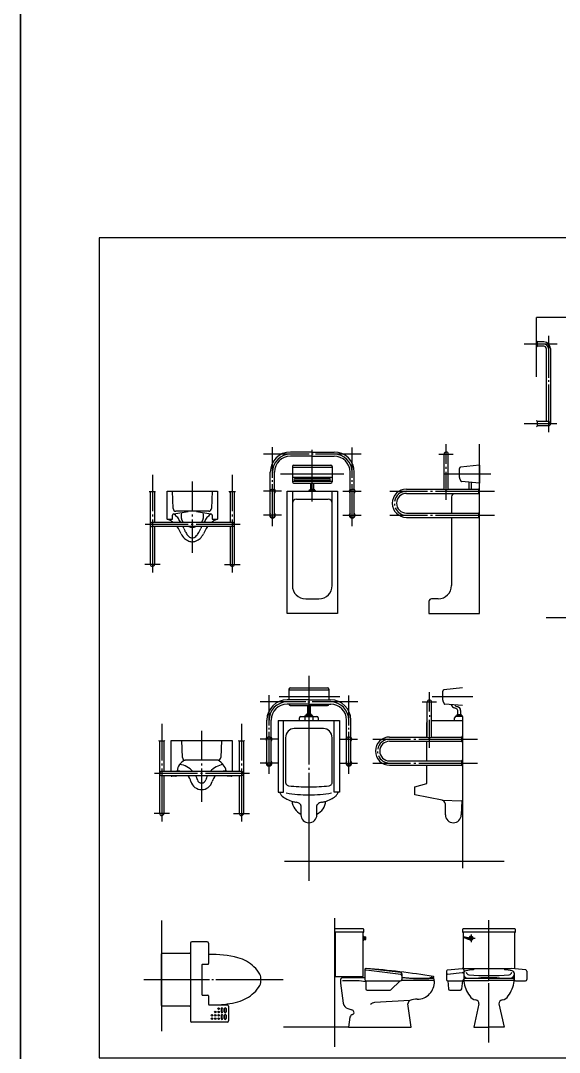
# Model space of a CAD drawing. Header units: inches. Extents: x -1249499 to 290957, y -589671 to 1013543.
# Drawn here: x -1193392 to -1189338, y 297588 to 305358 of the extents above; entities that cross this region are included whole.
import ezdxf

# ---------------------------------------------------------------- set-up
doc = ezdxf.new("R2010")
doc.units = ezdxf.units.IN
doc.header["$MEASUREMENT"] = 0
doc.layers.add('1BATH', color=1, linetype='Continuous')

msp = doc.modelspace()

# ---------------------------------------------------------------- linework, layer by layer
at = {"color": 6}
for p, q in [((-1193392, 268836.6), (-1193392, 320622.1)), ((-1193392, 319998), (-1193392, 268836.6))]:
    msp.add_line(p, q, dxfattribs=at)
at = {"layer": '1BATH'}
for p, q in [((-1188463.5, 303122), (-1189510.1, 303122)), ((-1189510.1, 302674.6), (-1189510.1, 303122)), ((-1189355.1, 302922), (-1189602.3, 302922)), ((-1189505.1, 302940), (-1189505.1, 302904)), ((-1189454.1, 302938), (-1189505.1, 302938)), ((-1189420.1, 302984.1), (-1189420.1, 302667.5)), ((-1189454.1, 302906), (-1189505.1, 302906)), ((-1189436.1, 302888), (-1189436.1, 302338)), ((-1189404.1, 302888), (-1189404.1, 302322)), ((-1189420.1, 302649.7), (-1189420.1, 302636.7)), ((-1189420.1, 302618.9), (-1189420.1, 302257.8)), ((-1189356.1, 302322), (-1189602.3, 302322)), ((-1189505.1, 302340), (-1189505.1, 302304)), ((-1189420.1, 302338), (-1189505.1, 302338)), ((-1189420.1, 302306), (-1189505.1, 302306)), ((-1191496.8, 301915.9), (-1191496.8, 302145.5)), ((-1190189.2, 302021.1), (-1190189.2, 302168.1)), ((-1189939.2, 301813.3), (-1189939.2, 302168.1)), ((-1191220.2, 302093.3), (-1191564.7, 302093.3)), ((-1191196.8, 302109.3), (-1191360.8, 302109.3)), ((-1191196.8, 302077.3), (-1191360.8, 302077.3)), ((-1191189.4, 302093.3), (-1191202.4, 302093.3)), ((-1191196.8, 301735.4), (-1191196.8, 302126.3)), ((-1191196.8, 302109.3), (-1191032.8, 302109.3)), ((-1191196.8, 302077.3), (-1191032.8, 302077.3)), ((-1190829.1, 302093.3), (-1191171.6, 302093.3)), ((-1190896.8, 301915.9), (-1190896.8, 302142.9)), ((-1190244.7, 302093.3), (-1190136.7, 302093.3)), ((-1190205.2, 301829.3), (-1190205.2, 302093.3)), ((-1190173.2, 301829.3), (-1190173.2, 302093.3)), ((-1191346.8, 302000.8), (-1191346.8, 301885.8)), ((-1191046.8, 301991.5), (-1191346.8, 301991.5)), ((-1191336.8, 302010.8), (-1191056.8, 302010.8)), ((-1191046.8, 302000.8), (-1191046.8, 301885.8)), ((-1190189.2, 301982.2), (-1190189.2, 301997.2)), ((-1189939.2, 302010.8), (-1190080.5, 301994.8)), ((-1189939.2, 302010.8), (-1189939.2, 301875.8)), ((-1192400, 301936.6), (-1192400, 301662.7)), ((-1191800, 301936.6), (-1191800, 301662.7)), ((-1191512.8, 301633.3), (-1191512.8, 301957.3)), ((-1191480.8, 301633.3), (-1191480.8, 301957.3)), ((-1191046.8, 301916.8), (-1191346.8, 301916.8)), ((-1190912.8, 301633.3), (-1190912.8, 301957.3)), ((-1190880.8, 301633.3), (-1190880.8, 301957.3)), ((-1190189.2, 301748.5), (-1190189.2, 301959.7)), ((-1190089.2, 301916.8), (-1190089.2, 301984.9)), ((-1190088.4, 301912.8), (-1190078.4, 301889.8)), ((-1192100, 301886), (-1192100, 301662.7)), ((-1191496.8, 301885.1), (-1191496.8, 301898)), ((-1191496.8, 301551.3), (-1191496.8, 301867.3)), ((-1191046.8, 301887.7), (-1191346.8, 301887.7)), ((-1191336.8, 301875.8), (-1191056.8, 301875.8)), ((-1191067, 301908.1), (-1191326.7, 301908.1)), ((-1191067, 301895.3), (-1191326.7, 301895.3)), ((-1190896.8, 301885.1), (-1190896.8, 301898)), ((-1190896.8, 301551.3), (-1190896.8, 301867.3)), ((-1189939.2, 301875.8), (-1190074.2, 301886.8)), ((-1192382, 301808.3), (-1192418, 301808.3)), ((-1192416, 301808.3), (-1192416, 301263.3)), ((-1192384, 301808.3), (-1192384, 301579.3)), ((-1192244, 301683.3), (-1192250, 301813.3)), ((-1191950, 301813.3), (-1191956, 301683.3)), ((-1191782, 301808.3), (-1191818, 301808.3)), ((-1191816, 301808.3), (-1191816, 301579.3)), ((-1191784, 301808.3), (-1191784, 301263.3)), ((-1191429.7, 301813.3), (-1191563.6, 301813.3)), ((-1190966.3, 301813.3), (-1190830.1, 301813.3)), ((-1190614.5, 301813.3), (-1190330.3, 301813.3)), ((-1190489.2, 301829.3), (-1190205.2, 301829.3)), ((-1190489.2, 301797.3), (-1189944.2, 301797.3)), ((-1190306.3, 301813.3), (-1190291.3, 301813.3)), ((-1190268.8, 301813.3), (-1189826.8, 301813.3)), ((-1190173.2, 301829.3), (-1189944.2, 301829.3)), ((-1189944.2, 301795.3), (-1189944.2, 301831.3)), ((-1192400, 301638.8), (-1192400, 301623.8)), ((-1192400, 301601.3), (-1192400, 301202.3)), ((-1191976, 301663.3), (-1192224, 301663.3)), ((-1192100, 301638.8), (-1192100, 301623.8)), ((-1192100, 301601.3), (-1192100, 301350.3)), ((-1191800, 301638.8), (-1191800, 301623.8)), ((-1191800, 301601.3), (-1191800, 301202.3)), ((-1191429.7, 301633.3), (-1191563.6, 301633.3)), ((-1190966.3, 301633.3), (-1190830.1, 301633.3)), ((-1190614.5, 301633.3), (-1190330.3, 301633.3)), ((-1190489.2, 301649.3), (-1189944.2, 301649.3)), ((-1190489.2, 301617.3), (-1189944.2, 301617.3)), ((-1190306.3, 301633.3), (-1190291.3, 301633.3)), ((-1190268.8, 301633.3), (-1189826.8, 301633.3)), ((-1189944.2, 301615.3), (-1189944.2, 301651.3)), ((-1192131.4, 301563.3), (-1192455.7, 301563.3)), ((-1191800, 301579.3), (-1192400, 301579.3)), ((-1191800, 301547.3), (-1192400, 301547.3)), ((-1192384, 301547.3), (-1192384, 301263.3)), ((-1192092.5, 301563.3), (-1192107.4, 301563.3)), ((-1191738.6, 301563.3), (-1192070, 301563.3)), ((-1191816, 301547.3), (-1191816, 301263.3)), ((-1192342.8, 301263.3), (-1192456.9, 301263.3)), ((-1191858.9, 301263.3), (-1191738.6, 301263.3)), ((-1189235, 300859.9), (-1189436.6, 300859.9)), ((-1191222.6, 300423.6), (-1191222.6, 299755.4)), ((-1191372.6, 300324.6), (-1191372.6, 300243.1)), ((-1191072.6, 300315.3), (-1191372.6, 300315.3)), ((-1191362.6, 300334.6), (-1191082.6, 300334.6)), ((-1191072.6, 300324.6), (-1191072.6, 300243.1)), ((-1190315.6, 300155), (-1190315.6, 300301.9)), ((-1190215.6, 300240.6), (-1190215.6, 300308.7)), ((-1190065.6, 300334.6), (-1190206.9, 300318.6)), ((-1191246, 300227.1), (-1191590.5, 300227.1)), ((-1191522.6, 300049.7), (-1191522.6, 300279.3)), ((-1191447, 300267.1), (-1190990.2, 300267.1)), ((-1191222.6, 300243.1), (-1191386.6, 300243.1)), ((-1191222.6, 300211.1), (-1191386.6, 300211.1)), ((-1191230.3, 300227.1), (-1191216.2, 300227.1)), ((-1191222.6, 300243.1), (-1191058.6, 300243.1)), ((-1191222.6, 300211.1), (-1191058.6, 300211.1)), ((-1190854.9, 300227.1), (-1191197.4, 300227.1)), ((-1190922.6, 300049.7), (-1190922.6, 300276.7)), ((-1190371, 300227.1), (-1190263.1, 300227.1)), ((-1190331.6, 299963.1), (-1190331.6, 300227.1)), ((-1190299.6, 299963.1), (-1190299.6, 300227.1)), ((-1190293.8, 300267.1), (-1189988.9, 300267.1)), ((-1190214.8, 300236.7), (-1190204.8, 300213.7)), ((-1190065.6, 300199.6), (-1190200.5, 300210.7)), ((-1191362.6, 300199.6), (-1191082.6, 300199.6)), ((-1190315.6, 300128.8), (-1190315.6, 300115.5)), ((-1192330.1, 300061.3), (-1192330.1, 299787.4)), ((-1191730.1, 300061.3), (-1191730.1, 299787.4)), ((-1191538.6, 299767.1), (-1191538.6, 300091.1)), ((-1191506.6, 299767.1), (-1191506.6, 300091.1)), ((-1190938.6, 299767.1), (-1190938.6, 300091.1)), ((-1190906.6, 299767.1), (-1190906.6, 300091.1)), ((-1190315.6, 299882.4), (-1190315.6, 300093.5)), ((-1192030.1, 300010.7), (-1192030.1, 299787.4)), ((-1191522.6, 300018.9), (-1191522.6, 300031.9)), ((-1191522.6, 299685.1), (-1191522.6, 300001.1)), ((-1190922.6, 300018.9), (-1190922.6, 300031.9)), ((-1190922.6, 299685.1), (-1190922.6, 300001.1)), ((-1192312.1, 299933), (-1192348.1, 299933)), ((-1192346.1, 299933), (-1192346.1, 299388)), ((-1192314.1, 299933), (-1192314.1, 299704)), ((-1192174.1, 299808), (-1192180.1, 299938)), ((-1191880.1, 299938), (-1191886.1, 299808)), ((-1191712.1, 299933), (-1191748.1, 299933)), ((-1191746.1, 299933), (-1191746.1, 299704)), ((-1191714.1, 299933), (-1191714.1, 299388)), ((-1191455.5, 299947.1), (-1191589.4, 299947.1)), ((-1190992, 299947.1), (-1190855.8, 299947.1)), ((-1190740.9, 299947.1), (-1190456.6, 299947.1)), ((-1190615.6, 299963.1), (-1190331.6, 299963.1)), ((-1190615.6, 299931.1), (-1190070.6, 299931.1)), ((-1190432.7, 299947.1), (-1190417.7, 299947.1)), ((-1190395.2, 299947.1), (-1189953.2, 299947.1)), ((-1190299.6, 299963.1), (-1190070.6, 299963.1)), ((-1190070.6, 299929.1), (-1190070.6, 299965.1)), ((-1192330.1, 299763.4), (-1192330.1, 299748.4)), ((-1191906.1, 299788), (-1192154.1, 299788)), ((-1192030.1, 299763.4), (-1192030.1, 299748.4)), ((-1191730.1, 299763.4), (-1191730.1, 299748.4)), ((-1191455.5, 299767.1), (-1191589.4, 299767.1)), ((-1190992, 299767.1), (-1190855.8, 299767.1)), ((-1190740.9, 299767.1), (-1190456.6, 299767.1)), ((-1190615.6, 299783.1), (-1190070.6, 299783.1)), ((-1190615.6, 299751.1), (-1190070.6, 299751.1)), ((-1190432.7, 299767.1), (-1190417.7, 299767.1)), ((-1190395.2, 299767.1), (-1189953.2, 299767.1)), ((-1190070.6, 299749.1), (-1190070.6, 299785.1)), ((-1192061.5, 299688), (-1192385.7, 299688)), ((-1192330.1, 299726), (-1192330.1, 299326.9)), ((-1191730.1, 299704), (-1192330.1, 299704)), ((-1191730.1, 299672), (-1192330.1, 299672)), ((-1192314.1, 299672), (-1192314.1, 299388)), ((-1192022.5, 299688), (-1192037.5, 299688)), ((-1192030.1, 299726), (-1192030.1, 299475)), ((-1191668.6, 299688), (-1192000, 299688)), ((-1191746.1, 299672), (-1191746.1, 299388)), ((-1191730.1, 299726), (-1191730.1, 299326.9)), ((-1191222.6, 299731.4), (-1191222.6, 299716.4)), ((-1191222.6, 299694), (-1191222.6, 298879.9)), ((-1190065.6, 299482.1), (-1190065.6, 298974.6)), ((-1192272.8, 299388), (-1192387, 299388)), ((-1191789, 299388), (-1191668.6, 299388)), ((-1191407.2, 299027.1), (-1189752.8, 299027.1)), ((-1192333, 298581.6), (-1192333, 297749.3)), ((-1191028.7, 298598.7), (-1191028.7, 297629.2)), ((-1189867.3, 298157.2), (-1189867.3, 298582.9)), ((-1191987.3, 298421.3), (-1192103, 298421.3)), ((-1190813.7, 298463.6), (-1190808.7, 298463.6)), ((-1190813.7, 298433.6), (-1190808.7, 298433.6)), ((-1190808.7, 298458.6), (-1190806, 298458.6)), ((-1190808.7, 298438.6), (-1190793.4, 298438.6)), ((-1190806, 298459.3), (-1190806, 298440.4)), ((-1190806, 298459.3), (-1190796, 298459.3)), ((-1190806, 298452.8), (-1190796, 298452.8)), ((-1190806, 298440.4), (-1190796, 298440.4)), ((-1190796, 298459.3), (-1190796, 298440.4)), ((-1190796, 298458.6), (-1190793.4, 298458.6)), ((-1190056.1, 298458.5), (-1190058.4, 298452.8)), ((-1190026.7, 298440.4), (-1190058.4, 298452.8)), ((-1190025.4, 298450.6), (-1190056.1, 298458.5)), ((-1190032, 298448.6), (-1189970.9, 298448.6)), ((-1190026.7, 298440.4), (-1190008.5, 298440.8)), ((-1190025.4, 298450.6), (-1190010.1, 298454.7)), ((-1192022.2, 298252), (-1191982.3, 298252)), ((-1190802.2, 298211), (-1190802.2, 298137.8)), ((-1190531.8, 298190.1), (-1190791.1, 298221)), ((-1190531.8, 298175.8), (-1190791.1, 298206.7)), ((-1190187.3, 298199), (-1190187.3, 298137.8)), ((-1190178.3, 298208.9), (-1190068.3, 298221)), ((-1190178.3, 298176.8), (-1190068.3, 298188.9)), ((-1190067.3, 298221), (-1189700.7, 298221)), ((-1190057.3, 298211), (-1190057.3, 298137.8)), ((-1189984, 298215.6), (-1189984, 298209.4)), ((-1189750.6, 298215.6), (-1189750.6, 298209.4)), ((-1189590.2, 298208.9), (-1189700.7, 298221)), ((-1189677.3, 298183.7), (-1189677.3, 298172.2)), ((-1189581.3, 298199), (-1189581.3, 298137.8)), ((-1191971.5, 298135.3), (-1192464.1, 298135.3)), ((-1191940.7, 298135.3), (-1191953.7, 298135.3)), ((-1191416.8, 298135.3), (-1191922.9, 298135.3)), ((-1190794.2, 298128), (-1190794.2, 298066.8)), ((-1190792.2, 298127.8), (-1190533, 298127.8)), ((-1190607.1, 298059.5), (-1190535.3, 298127.8)), ((-1190523, 298180.2), (-1190523, 298137.8)), ((-1190294.7, 298151.7), (-1190285, 298151.7)), ((-1190177.3, 298127.8), (-1190067.3, 298127.8)), ((-1190177.2, 298127.8), (-1190171.7, 298065.9)), ((-1190067.3, 298127.8), (-1190072.8, 298065.9)), ((-1190052.2, 298128.6), (-1189867.3, 298128.6)), ((-1190052, 298147.7), (-1189682.5, 298147.7)), ((-1189867.3, 298126.4), (-1189867.3, 298139.3)), ((-1189682.3, 298128.6), (-1189867.3, 298128.6)), ((-1189867.3, 297662.7), (-1189867.3, 298108.5)), ((-1189677.3, 298172.2), (-1189677.3, 298137.8)), ((-1189667.3, 298127.8), (-1189591.3, 298127.8)), ((-1190784.2, 298056.8), (-1190614, 298056.8)), ((-1190161.8, 298056.8), (-1190082.7, 298056.8)), ((-1192022.2, 298018.6), (-1191982.3, 298018.6)), ((-1191977.3, 298013.6), (-1191977.3, 297950.3)), ((-1191972.3, 297945.3), (-1191837.3, 297945.3)), ((-1191883.3, 297917.8), (-1191883.3, 297892.8)), ((-1191871.3, 297917.8), (-1191871.3, 297892.8)), ((-1191858.3, 297917.8), (-1191858.3, 297892.8)), ((-1191846.3, 297917.8), (-1191846.3, 297892.8)), ((-1191827.3, 297935.3), (-1191827.3, 297825.3)), ((-1191837.3, 297815.3), (-1192103, 297815.3)), ((-1191883.3, 297867.8), (-1191883.3, 297842.8)), ((-1191871.3, 297867.8), (-1191871.3, 297842.8)), ((-1191858.3, 297867.8), (-1191858.3, 297842.8)), ((-1191846.3, 297867.8), (-1191846.3, 297842.8)), ((-1190923.7, 297778.6), (-1191414.1, 297778.6))]:
    msp.add_line(p, q, dxfattribs=at)
at = {"layer": '1BATH', "color": 1}
for p, q in [((-1190959, 301943.3), (-1191436.5, 301943.3)), ((-1189852.1, 301943.3), (-1190201.3, 301943.3)), ((-1191206.8, 301828.3), (-1191206.8, 301875.8)), ((-1191186.8, 301875.8), (-1191186.8, 301828.3)), ((-1190019.2, 301882.4), (-1190019.2, 301829.3)), ((-1189999.2, 301829.3), (-1189999.2, 301880.7)), ((-1192290, 301603.3), (-1192290, 301813.3)), ((-1192290, 301813.3), (-1191910, 301813.3)), ((-1191910, 301813.3), (-1191910, 301603.3)), ((-1191386.8, 300893.3), (-1191386.8, 301813.3)), ((-1191386.8, 301813.3), (-1191221.8, 301813.3)), ((-1191346.8, 301813.3), (-1191346.8, 301103.3)), ((-1191221.8, 301813.3), (-1191216.8, 301823.3)), ((-1191216.8, 301823.3), (-1191211.8, 301823.3)), ((-1191211.8, 301828.3), (-1191206.8, 301828.3)), ((-1191211.8, 301823.3), (-1191211.8, 301828.3)), ((-1191211.8, 301823.3), (-1191181.8, 301823.3)), ((-1191206.8, 301828.3), (-1191186.8, 301828.3)), ((-1191186.8, 301828.3), (-1191181.8, 301828.3)), ((-1191181.8, 301828.3), (-1191181.8, 301823.3)), ((-1191181.8, 301823.3), (-1191176.8, 301823.3)), ((-1191176.8, 301823.3), (-1191171.8, 301813.3)), ((-1191171.8, 301813.3), (-1191006.8, 301813.3)), ((-1191046.8, 301103.3), (-1191046.8, 301813.3)), ((-1191006.8, 301813.3), (-1191006.8, 300893.3)), ((-1190149.2, 301763.3), (-1190149.2, 301649.3)), ((-1189939.2, 300893.3), (-1189939.2, 301813.3)), ((-1191316.8, 301753.3), (-1191076.8, 301753.3)), ((-1192290, 301603.3), (-1192250, 301603.3)), ((-1192250, 301603.3), (-1192250, 301633.3)), ((-1192240, 301643.3), (-1192131.7, 301660.9)), ((-1192068.4, 301660.9), (-1191960, 301643.3)), ((-1191950, 301633.3), (-1191950, 301603.3)), ((-1191950, 301603.3), (-1191910, 301603.3)), ((-1190149.2, 301617.3), (-1190149.2, 301103.3)), ((-1191246.8, 301003.3), (-1191146.8, 301003.3)), ((-1190319.2, 300983.3), (-1190319.2, 300893.3)), ((-1190249.2, 301003.3), (-1190299.2, 301003.3)), ((-1191006.8, 300893.3), (-1191386.8, 300893.3)), ((-1190319.2, 300893.3), (-1189939.2, 300893.3)), ((-1191252.6, 300117.1), (-1191247.6, 300127.1)), ((-1191247.6, 300127.1), (-1191197.6, 300127.1)), ((-1191242.6, 300132.1), (-1191202.6, 300132.1)), ((-1191242.6, 300127.1), (-1191242.6, 300132.1)), ((-1191237.6, 300137.1), (-1191207.6, 300137.1)), ((-1191237.6, 300132.1), (-1191237.6, 300137.1)), ((-1191232.6, 300199.6), (-1191232.6, 300137.1)), ((-1191212.6, 300199.6), (-1191212.6, 300137.1)), ((-1191207.6, 300137.1), (-1191207.6, 300132.1)), ((-1191202.6, 300132.1), (-1191202.6, 300127.1)), ((-1191197.6, 300127.1), (-1191192.6, 300117.1)), ((-1190115.6, 300117.1), (-1190110.6, 300127.1)), ((-1190110.6, 300127.1), (-1190105.6, 300127.1)), ((-1190105.6, 300127.1), (-1190105.6, 300132.1)), ((-1190105.6, 300132.1), (-1190100.6, 300132.1)), ((-1190105.6, 300127.1), (-1190075.6, 300127.1)), ((-1190100.6, 300132.1), (-1190100.6, 300152.1)), ((-1190100.6, 300132.1), (-1190080.6, 300132.1)), ((-1190080.6, 300162.1), (-1190080.6, 300132.1)), ((-1190080.6, 300132.1), (-1190075.6, 300132.1)), ((-1190075.6, 300132.1), (-1190075.6, 300127.1)), ((-1190075.6, 300127.1), (-1190070.6, 300127.1)), ((-1190070.6, 300127.1), (-1190065.6, 300117.1)), ((-1191452.6, 300087.1), (-1191452.6, 299547.1)), ((-1191452.6, 300087.1), (-1190992.6, 300087.1)), ((-1191412.6, 299547.1), (-1191412.6, 300087.1)), ((-1191292.6, 300087.1), (-1191292.6, 300107.1)), ((-1191282.6, 300117.1), (-1191162.6, 300117.1)), ((-1191252.6, 300117.1), (-1191252.6, 300087.1)), ((-1191192.6, 300117.1), (-1191192.6, 300087.1)), ((-1191152.6, 300107.1), (-1191152.6, 300087.1)), ((-1191032.6, 299547.1), (-1191032.6, 300087.1)), ((-1190992.6, 300087.1), (-1190992.6, 299547.1)), ((-1190335.6, 299963.1), (-1190335.6, 300072.1)), ((-1190299.6, 300087.1), (-1190125.6, 300087.1)), ((-1190125.6, 300087.1), (-1190125.6, 300107.1)), ((-1190125.6, 300087.1), (-1190065.6, 300087.1)), ((-1190065.6, 300117.1), (-1190065.6, 299482.1)), ((-1191222.6, 300027.1), (-1191332.6, 300027.1)), ((-1191112.6, 300027.1), (-1191222.6, 300027.1)), ((-1192260.1, 299704), (-1192260.1, 299938)), ((-1192260.1, 299938), (-1191800.1, 299938)), ((-1191800.1, 299938), (-1191800.1, 299704)), ((-1191397.6, 299957.1), (-1191397.6, 299847.1)), ((-1191047.6, 299847.1), (-1191047.6, 299957.1)), ((-1190335.6, 299783.1), (-1190335.6, 299931.1)), ((-1191397.6, 299847.1), (-1191397.6, 299637.1)), ((-1191047.6, 299637.1), (-1191047.6, 299847.1)), ((-1190335.6, 299612.1), (-1190335.6, 299751.1)), ((-1192225.1, 299668), (-1192255.1, 299668)), ((-1192215.1, 299708), (-1192215.7, 299704)), ((-1191844.5, 299704), (-1191845.1, 299708)), ((-1191805.1, 299668), (-1191835.1, 299668)), ((-1191397.6, 299637.1), (-1191397.6, 299617.1)), ((-1191047.6, 299617.1), (-1191047.6, 299637.1)), ((-1190425.6, 299587.1), (-1190335.6, 299612.1)), ((-1190425.6, 299527.1), (-1190425.6, 299587.1)), ((-1191452.6, 299547.1), (-1191412.6, 299547.1)), ((-1190992.6, 299547.1), (-1191032.6, 299547.1)), ((-1190220.6, 299487.1), (-1190425.6, 299527.1)), ((-1191282.6, 299447.1), (-1191282.6, 299402.1)), ((-1191162.6, 299402.1), (-1191162.6, 299447.1)), ((-1190195.6, 299377.1), (-1190195.6, 299462.1)), ((-1190070.6, 299482.3), (-1190075.6, 299377.1)), ((-1190065.6, 299482.1), (-1190070.6, 299482.3)), ((-1191282.6, 299402.1), (-1191282.6, 299377.1)), ((-1191162.6, 299377.1), (-1191162.6, 299402.1)), ((-1191028.7, 298513.6), (-1191028.7, 298493.6)), ((-1191028.7, 298493.6), (-1191023.7, 298493.6)), ((-1190813.7, 298518.6), (-1191023.7, 298518.6)), ((-1191023.7, 298493.6), (-1191023.7, 298163.6)), ((-1190813.7, 298493.6), (-1191023.7, 298493.6)), ((-1190813.7, 298163.6), (-1190813.7, 298493.6)), ((-1190813.7, 298493.6), (-1190808.7, 298493.6)), ((-1190808.7, 298493.6), (-1190808.7, 298513.6)), ((-1190067.3, 298513.6), (-1190067.3, 298493.6)), ((-1189667.3, 298493.6), (-1190067.3, 298493.6)), ((-1190067.3, 298493.6), (-1190062.3, 298493.6)), ((-1189672.3, 298518.6), (-1190062.3, 298518.6)), ((-1190062.3, 298493.6), (-1190062.3, 298221)), ((-1189672.3, 298217.9), (-1189672.3, 298493.6)), ((-1189672.3, 298493.6), (-1189667.3, 298493.6)), ((-1189667.3, 298493.6), (-1189667.3, 298513.6)), ((-1190808.7, 298433.6), (-1190808.7, 298463.6)), ((-1190793.4, 298438.6), (-1190793.4, 298458.6)), ((-1190002.3, 298474.9), (-1190002.3, 298418.3)), ((-1192113, 298411.3), (-1192113, 297825.3)), ((-1191977.3, 298411.3), (-1191977.3, 298257)), ((-1192333, 297940.3), (-1192333, 298330.3)), ((-1192328, 298335.3), (-1192118, 298335.3)), ((-1192027.2, 298247), (-1192027.2, 298023.6)), ((-1191018.7, 298158.6), (-1190973.7, 298158.6)), ((-1190983.7, 298138.6), (-1190983.7, 298108.6)), ((-1190983.7, 298108.6), (-1190963.7, 297958.6)), ((-1190973.7, 298158.6), (-1190818.7, 298158.6)), ((-1190973.7, 298158.6), (-1190973.7, 298148.6)), ((-1190968.7, 298128.6), (-1190843.7, 298128.6)), ((-1190843.7, 298128.6), (-1190794.2, 298121.2)), ((-1190818.7, 298148.6), (-1190818.7, 298158.6)), ((-1190802.2, 298148.6), (-1190818.7, 298148.6)), ((-1190283.3, 298128.6), (-1190529, 298128.6)), ((-1190451.7, 297778.6), (-1190476.7, 297953.6)), ((-1189942.3, 297953.6), (-1189982.3, 297778.6)), ((-1189792.3, 297953.6), (-1189752.3, 297778.6)), ((-1192118, 297935.3), (-1192328, 297935.3)), ((-1190928.7, 297918.6), (-1190898.7, 297908.6)), ((-1190913.7, 297853.6), (-1190923.7, 297778.6)), ((-1190923.7, 297778.6), (-1190451.7, 297778.6)), ((-1189982.3, 297778.6), (-1189867.3, 297778.6)), ((-1189752.3, 297778.6), (-1189867.3, 297778.6))]:
    msp.add_line(p, q, dxfattribs=at)
at = {"layer": '1BATH'}
msp.add_lwpolyline([(-1192801, 297547.7), (-1183142.6, 297547.7), (-1183142.6, 303723.1), (-1192801, 303723.1)], close=True, dxfattribs=at)
at = {"layer": '1BATH', "color": 1}
for points in [[(-1191221.8, 301813.3), (-1191171.8, 301813.3)], [(-1190220.6, 299487.1), (-1190070.6, 299482.3)]]:
    msp.add_lwpolyline(points, dxfattribs=at)
for points in [[(-1190065.6, 300117.1), (-1190115.6, 300117.1, 0.414214)], [(-1190818.7, 298148.6), (-1190973.7, 298148.6, 0.414214)], [(-1190461.7, 297978.6), (-1190728.7, 297963.6, 0.20266), (-1190758.7, 297948.6, 0.109363)]]:
    msp.add_lwpolyline(points, format="xyb", dxfattribs=at)
at = {"layer": '1BATH'}
for centre, radius in [((-1190002.3, 298448.6), 10), ((-1191952.3, 297867.8), 6), ((-1191927.3, 297892.8), 6), ((-1191927.3, 297867.8), 6), ((-1191902.3, 297917.8), 6), ((-1191902.3, 297892.8), 6), ((-1191902.3, 297867.8), 6), ((-1191952.3, 297842.8), 6), ((-1191927.3, 297842.8), 6), ((-1191902.3, 297842.8), 6)]:
    msp.add_circle(centre, radius, dxfattribs=at)
for centre, radius, start, end in [((-1189510.1, 302940), 5, 0, 90), ((-1189454.1, 302888), 50, 0, 90), ((-1189454.1, 302888), 34, 0, 90), ((-1189510.1, 302904), 5, 270, 0), ((-1189454.1, 302888), 18, 0, 90), ((-1189510.1, 302340), 5, 0, 90), ((-1189510.1, 302304), 5, 270, 0), ((-1189420.1, 302322), 16, 270, 90), ((-1191360.8, 301957.3), 152, 90, 180), ((-1191360.8, 301957.3), 136, 90, 180), ((-1191360.8, 301957.3), 120, 90, 180), ((-1191032.8, 301957.3), 152, 0, 90), ((-1191032.8, 301957.3), 136, 0, 90), ((-1191032.8, 301957.3), 120, 0, 90), ((-1190189.2, 302093.3), 16, 0, 180), ((-1191336.8, 302000.8), 10, 90, 180), ((-1191056.8, 302000.8), 10, 0, 90), ((-1190079.2, 301984.9), 10, 97.53727, 180), ((-1190079.2, 301916.8), 10, 180, 203.44655), ((-1191336.8, 301885.8), 10, 180, 270), ((-1191326.7, 301901.7), 6.36, 90, 270), ((-1191067, 301901.7), 6.36, 270, 90), ((-1191056.8, 301885.8), 10, 270, 0), ((-1190073.8, 301891.8), 5, 203.44655, 266.4471), ((-1189939.2, 301831.3), 5, 90, 180), ((-1192418, 301813.3), 5, 180, 270), ((-1192382, 301813.3), 5, 270, 0), ((-1191818, 301813.3), 5, 180, 270), ((-1191782, 301813.3), 5, 270, 0), ((-1191496.8, 301813.3), 22, 136.65824, 223.34176), ((-1191496.8, 301813.3), 16, 0, 180), ((-1191496.8, 301813.3), 22, 316.65824, 43.34176), ((-1190896.8, 301813.3), 22, 136.65824, 223.34176), ((-1190896.8, 301813.3), 16, 0, 180), ((-1190896.8, 301813.3), 22, 316.65824, 43.34176), ((-1190489.2, 301723.3), 106, 90, 270), ((-1190489.2, 301723.3), 90, 90, 170.89297), ((-1190489.2, 301723.3), 74, 90, 270), ((-1190189.2, 301867), 41, 247.01999, 292.98001), ((-1189939.2, 301795.3), 5, 180, 270), ((-1192224, 301683.3), 20, 180, 270), ((-1191976, 301683.3), 20, 270, 0), ((-1190489.2, 301723.3), 90, 182.27768, 190.58874), ((-1190489.2, 301723.3), 90, 202.44398, 270), ((-1191496.8, 301633.3), 22, 136.65824, 43.34176), ((-1191496.8, 301633.3), 16, 180, 0), ((-1190896.8, 301633.3), 22, 136.65824, 43.34176), ((-1190896.8, 301633.3), 16, 180, 0), ((-1189939.2, 301651.3), 5, 90, 180), ((-1189939.2, 301615.3), 5, 180, 270), ((-1192400, 301563.3), 16, 90, 270), ((-1191800, 301563.3), 16, 270, 90), ((-1192400, 301263.3), 16, 180, 0), ((-1191800, 301263.3), 16, 180, 0), ((-1191362.6, 300324.6), 10, 90, 180), ((-1191082.6, 300324.6), 10, 0, 90), ((-1190205.6, 300308.7), 10, 97.53727, 180), ((-1191386.6, 300091.1), 152, 90, 180), ((-1191386.6, 300091.1), 136, 90, 180), ((-1191386.6, 300091.1), 120, 90, 180), ((-1191362.6, 300209.6), 10, 180, 270), ((-1191082.6, 300209.6), 10, 270, 0), ((-1191058.6, 300091.1), 152, 0, 90), ((-1191058.6, 300091.1), 136, 0, 90), ((-1191058.6, 300091.1), 120, 0, 90), ((-1190315.6, 300227.1), 16, 0, 180), ((-1190205.6, 300240.6), 10, 180, 203.44655), ((-1190200.2, 300215.7), 5, 203.44655, 266.4471), ((-1190065.6, 299965.1), 5, 90, 180), ((-1192348.1, 299938), 5, 180, 270), ((-1192312.1, 299938), 5, 270, 0), ((-1191748.1, 299938), 5, 180, 270), ((-1191712.1, 299938), 5, 270, 0), ((-1191522.6, 299947.1), 22, 136.65824, 223.34176), ((-1191522.6, 299947.1), 16, 0, 180), ((-1191522.6, 299947.1), 22, 316.65824, 43.34176), ((-1190922.6, 299947.1), 22, 136.65824, 223.34176), ((-1190922.6, 299947.1), 16, 0, 180), ((-1190922.6, 299947.1), 22, 316.65824, 43.34176), ((-1190615.6, 299857.1), 106, 90, 270), ((-1190615.6, 299857.1), 90, 90, 170.89297), ((-1190615.6, 299857.1), 74, 90, 270), ((-1190315.6, 300000.9), 41, 247.01999, 292.98001), ((-1190065.6, 299929.1), 5, 180, 270), ((-1190615.6, 299857.1), 90, 182.27768, 190.58874), ((-1190615.6, 299857.1), 90, 202.44398, 270), ((-1192154.1, 299808), 20, 180, 270), ((-1191906.1, 299808), 20, 270, 0), ((-1191522.6, 299767.1), 22, 136.65824, 43.34176), ((-1191522.6, 299767.1), 16, 180, 0), ((-1190922.6, 299767.1), 22, 136.65824, 43.34176), ((-1190922.6, 299767.1), 16, 180, 0), ((-1190065.6, 299785.1), 5, 90, 180), ((-1190065.6, 299749.1), 5, 180, 270), ((-1192330.1, 299688), 16, 90, 270), ((-1191730.1, 299688), 16, 270, 90), ((-1192330.1, 299388), 16, 180, 0), ((-1191730.1, 299388), 16, 180, 0), ((-1192103, 298411.3), 10, 90, 180), ((-1191987.3, 298411.3), 10, 0, 90), ((-1190002.3, 298448.6), 15, 211.97286, 162.86496), ((-1191949.7, 297542.4), 783.4, 75.71068, 92.01328), ((-1191843.9, 298004.8), 309.4, 47.72646, 73.56902), ((-1192022.2, 298247), 5, 90, 180), ((-1191982.3, 298257), 5, 270, 0), ((-1191790.5, 298066.9), 227.5, 29.10129, 47.13859), ((-1190792.2, 298211), 10, 83.20942, 180), ((-1190792.2, 298196.8), 10, 83.20942, 180), ((-1191408, 290892), 7354.9, 81.23076, 85.18808), ((-1190533, 298180.2), 10, 0, 83.20942), ((-1190177.3, 298199), 10, 96.26045, 180), ((-1190067.3, 298211), 10, 0, 96.26045), ((-1190067.3, 298178.9), 10, 0, 96.26045), ((-1190037.3, 298183.7), 20, 102.9171, 180), ((-1189987, 297964.8), 244.6, 89.27391, 102.9171), ((-1190014.4, 298196.8), 25.2, 190.83055, 260.31536), ((-1189867.3, 295943.6), 2275, 87.05977, 92.94023), ((-1189747.5, 297964.8), 244.6, 77.0829, 90.72609), ((-1189720.1, 298196.8), 25.2, 279.68464, 349.16945), ((-1189697.3, 298183.7), 20, 0, 77.0829), ((-1189591.3, 298199), 10, 0, 83.73955), ((-1191684, 298135.3), 101.5, 0, 24.6325), ((-1191684, 298135.3), 101.5, 335.3675, 0), ((-1190792.2, 298137.8), 10, 180, 270), ((-1190533, 298137.8), 10, 270, 0), ((-1190533, 298165.9), 10, 0, 83.20942), ((-1190401.2, 298967.8), 821.9, 261.47831, 276.20812), ((-1190386.7, 299220.2), 1076.7, 262.72648, 275.11602), ((-1190294.7, 297988.5), 163.2, 90, 96.20812), ((-1190289.8, 298137.8), 10, 9.20131, 95.11602), ((-1190286.8, 298156.1), 4.78, 292.41175, 88.63294), ((-1190177.3, 298166.9), 10, 96.26045, 180), ((-1190177.3, 298137.8), 10, 180, 270), ((-1190067.3, 298137.8), 10, 270, 0), ((-1190008.7, 298169), 48.7, 176.19326, 206.21816), ((-1190026.2, 298180.3), 32.8, 199.11877, 262.521), ((-1190045.8, 298138.1), 11.5, 122.88506, 235.76758), ((-1190052.2, 298123.6), 5, 90, 183.64078), ((-1189867.3, 300305.1), 2138.6, 265.94084, 274.05916), ((-1189867.3, 297115.4), 1035.4, 85.56872, 94.43128), ((-1189708.3, 298180.3), 32.8, 277.479, 334.66456), ((-1189688.7, 298138.1), 11.5, 304.23242, 57.11494), ((-1189682.3, 298123.6), 5, 356.35922, 90), ((-1189725.8, 298169), 48.7, 333.78184, 356.19326), ((-1189691.3, 298172.2), 14, 334.66456, 0), ((-1189667.3, 298137.8), 10, 180, 270), ((-1189591.3, 298137.8), 10, 270, 0), ((-1191843.9, 298265.9), 309.4, 286.43098, 312.27354), ((-1191790.5, 298203.7), 227.5, 312.86141, 330.89871), ((-1190784.2, 298066.8), 10, 180, 270), ((-1190614, 298066.8), 10, 270, 313.551), ((-1190161.8, 298066.8), 10, 185.06355, 270), ((-1190082.7, 298066.8), 10, 270, 354.93645), ((-1192022.2, 298023.6), 5, 180, 270), ((-1191982.3, 298013.6), 5, 0, 90), ((-1191972.3, 297950.3), 5, 180, 270), ((-1191949.7, 298728.2), 783.4, 272.01328, 284.28932), ((-1191877.3, 297917.8), 6, 0, 180), ((-1191877.3, 297892.8), 6, 180, 0), ((-1191877.3, 297867.8), 6, 0, 180), ((-1191852.3, 297917.8), 6, 0, 180), ((-1191852.3, 297892.8), 6, 180, 0), ((-1191852.3, 297867.8), 6, 0, 180), ((-1191837.3, 297935.3), 10, 0, 90), ((-1192103, 297825.3), 10, 180, 270), ((-1191877.3, 297842.8), 6, 180, 0), ((-1191852.3, 297842.8), 6, 180, 0), ((-1191837.3, 297825.3), 10, 270, 0)]:
    msp.add_arc(centre, radius, start, end, dxfattribs=at)
at = {"layer": '1BATH', "color": 1}
for centre, radius, start, end in [((-1190099.2, 301763.3), 50, 137.15636, 180), ((-1191316.8, 301723.3), 30, 90, 180), ((-1191076.8, 301723.3), 30, 0, 90), ((-1192390.3, 301316.5), 303.8, 65.65879, 70.73839), ((-1192244, 301633.3), 6.05, 135, 180), ((-1192228.2, 301617.6), 28.3, 114.61849, 135), ((-1192420.6, 301416.8), 289.7, 45, 51.4416), ((-1192272.2, 301565.1), 79.9, 32.71462, 45), ((-1193389.3, 300847.6), 1407.5, 31.32225, 32.71462), ((-1192100, 301628.3), 85, 163.21445, 215.20268), ((-1192100, 301466.5), 197, 80.74996, 99.25004), ((-1192100, 301628.3), 85, 324.79732, 16.78555), ((-1190810.8, 300847.6), 1407.5, 147.28538, 148.67775), ((-1191927.8, 301565.1), 79.9, 135, 147.28538), ((-1191779.5, 301416.8), 289.7, 128.5584, 135), ((-1191961.9, 301631.8), 11.6, 29.63155, 80.74996), ((-1191968, 301628.4), 18.7, 15.36845, 29.63155), ((-1191809.8, 301316.5), 303.8, 109.26161, 114.34121), ((-1192563.2, 301113.6), 564.8, 55.54236, 58.13894), ((-1192435, 301392.1), 269.9, 31.5554, 35.11304), ((-1192580.9, 301320.4), 432, 23.59782, 29.53228), ((-1192475.6, 301411.4), 334.5, 21.37392, 23.96797), ((-1191962, 301612.4), 217, 201.37392, 207.17663), ((-1192100, 301628.3), 85, 252.35279, 287.64721), ((-1192238.1, 301612.4), 217, 332.82337, 338.62608), ((-1191724.5, 301411.4), 334.5, 156.03203, 158.62608), ((-1191619.2, 301320.4), 432, 150.46772, 156.40218), ((-1191765, 301392.1), 269.9, 144.88696, 148.4446), ((-1191636.9, 301113.6), 564.8, 121.86106, 124.45764), ((-1191850.1, 301706.1), 396.8, 212.43106, 218.6443), ((-1192072.5, 301570.9), 142.6, 232.13028, 248.37996), ((-1191990.2, 301598), 185.3, 207.17663, 210.96376), ((-1191845.9, 301684.5), 353.6, 210.96376, 213.70522), ((-1192091.8, 301520.5), 58, 213.70522, 225), ((-1192042.1, 301570.2), 128.2, 225, 232.58691), ((-1192108.8, 301483), 18.4, 232.58691, 255.96376), ((-1192099, 301522.4), 59.1, 255.96376, 268.95837), ((-1192101.1, 301522.4), 59.1, 271.04163, 284.03624), ((-1192091.3, 301483), 18.4, 284.03624, 307.41309), ((-1192158, 301570.2), 128.2, 307.41309, 315), ((-1192127.6, 301570.9), 142.6, 291.62004, 307.86972), ((-1192108.3, 301520.5), 58, 315, 326.29478), ((-1192354.2, 301684.5), 353.6, 326.29478, 329.03624), ((-1192209.9, 301598), 185.3, 329.03624, 332.82337), ((-1192350, 301706.1), 396.8, 321.3557, 327.56894), ((-1192086.8, 301564.3), 131.6, 253.13334, 264.24679), ((-1192113.2, 301564.3), 131.6, 275.75321, 286.86666), ((-1191246.8, 301103.3), 100, 180, 270), ((-1191146.8, 301103.3), 100, 270, 0), ((-1190249.2, 301103.3), 100, 270, 0), ((-1190299.2, 300983.3), 20, 90, 180), ((-1190119.8, 300213.5), 31.9, 192.51187, 259.61114), ((-1190100.1, 300222.1), 30.5, 215.33142, 259.61114), ((-1190131.1, 300152.1), 30.5, 0, 79.61114), ((-1190111.1, 300162.1), 30.5, 0, 79.61114), ((-1191282.6, 300107.1), 10, 90, 180), ((-1191162.6, 300107.1), 10, 0, 90), ((-1190320.6, 300072.1), 15, 137.16657, 180), ((-1190115.6, 300107.1), 10, 90, 180), ((-1191323.7, 299957.1), 73.9, 137.1211, 180), ((-1191332.6, 299965.4), 61.8, 90, 137.1211), ((-1191112.6, 299965.4), 61.8, 42.8789, 90), ((-1191121.5, 299957.1), 73.9, 0, 42.8789), ((-1192108.5, 299692.7), 107.7, 117.40658, 171.8699), ((-1192215.1, 299599.1), 158.9, 41.31337, 82.7797), ((-1191845.1, 299599.1), 158.9, 98.39807, 138.68663), ((-1191963.8, 299680.7), 121.8, 12.96075, 61.76612), ((-1192255.1, 299673), 5, 180, 270), ((-1192225.1, 299673), 5, 270, 0), ((-1192215.1, 299599.1), 108.9, 74.42315, 90), ((-1192215.1, 299599.1), 108.9, 15.3921, 42.02389), ((-1192215.1, 299599.1), 158.9, 15.3921, 27.30973), ((-1191845.1, 299599.1), 158.9, 152.69027, 164.6079), ((-1191845.1, 299599.1), 108.9, 137.97611, 164.6079), ((-1191845.1, 299599.1), 108.9, 90, 105.57685), ((-1191834.3, 299673.8), 5.89, 188.1301, 261.8699), ((-1191805.1, 299673), 5, 270, 0), ((-1192030.1, 299650), 83, 195.3921, 344.6079), ((-1192030.1, 299650), 33, 195.3921, 344.6079), ((-1191393.3, 299617.1), 4.3, 180, 206.56505), ((-1191312.6, 299657.5), 94.5, 206.56505, 212.18655), ((-1191372.3, 299619.9), 24, 212.18655, 263.29016), ((-1191222.6, 300892.1), 1305, 263.29016, 270), ((-1191222.6, 300892.1), 1305, 270, 276.70984), ((-1191072.9, 299619.9), 24, 276.70984, 327.81345), ((-1191132.6, 299657.5), 94.5, 327.81345, 333.43495), ((-1191051.9, 299617.1), 4.3, 333.43495, 0), ((-1191287, 299620.5), 172, 205.2631, 213.69007), ((-1191403, 299543.2), 32.6, 213.69007, 233.12173), ((-1191287.3, 299697.4), 225.4, 233.12173, 243.43495), ((-1191222.6, 300498), 970.8, 259.9151, 264.95755), ((-1191222.6, 300498), 970.8, 264.95755, 270), ((-1191222.6, 300498), 970.8, 270, 275.04245), ((-1191222.6, 300498), 970.8, 275.04245, 280.0849), ((-1191157.9, 299697.4), 225.4, 296.56505, 306.87827), ((-1191042.2, 299543.2), 32.6, 306.87827, 326.30993), ((-1191158.2, 299620.5), 172, 326.30993, 334.7369), ((-1191239.3, 299793.4), 332.7, 243.43495, 251.91937), ((-1191222.6, 299497.1), 129.8, 187.53916, 242.46937), ((-1191299.2, 299610), 139.7, 251.91937, 262.14579), ((-1191326.5, 299412), 60.1, 66.52122, 82.14579), ((-1191323.7, 299418.7), 52.9, 45, 66.52122), ((-1191295.2, 299447.1), 12.6, 0, 45), ((-1191222.6, 299497.1), 129.8, 297.53063, 352.46084), ((-1191150, 299447.1), 12.6, 135, 180), ((-1191121.5, 299418.7), 52.9, 113.47878, 135), ((-1191118.7, 299412), 60.1, 97.85421, 113.47878), ((-1191146, 299610), 139.7, 277.85421, 288.08063), ((-1191205.9, 299793.4), 332.7, 288.08063, 296.56505), ((-1190226.7, 299456.1), 31.6, 11.04094, 78.95906), ((-1191222.6, 299377.1), 60, 180, 270), ((-1191222.6, 299377.1), 60, 270, 0), ((-1190135.6, 299377.1), 60, 180, 0), ((-1191023.7, 298513.6), 5, 90, 180), ((-1190813.7, 298513.6), 5, 0, 90), ((-1190062.3, 298513.6), 5, 90, 180), ((-1189672.3, 298513.6), 5, 0, 90), ((-1192328, 298330.3), 5, 90, 180), ((-1192118, 298330.3), 5, 0, 90), ((-1191018.7, 298163.6), 5, 180, 270), ((-1190973.7, 298138.6), 10, 90, 180), ((-1190818.7, 298163.6), 5, 270, 0), ((-1190408.2, 298118.6), 130, 270.66731, 2.30162), ((-1190284.1, 298133.6), 5, 270, 6.9006), ((-1190283.3, 298123.6), 5, 2.30162, 90), ((-1190408.2, 298118.6), 130, 6.9006, 9.20131), ((-1189804.7, 298162.7), 255.6, 188.87639, 215.69839), ((-1189929.8, 298162.7), 255.6, 324.30161, 351.12361), ((-1190916.1, 297964.9), 48, 187.59464, 254.77721), ((-1190453.8, 297956.9), 23.1, 109.94238, 188.1301), ((-1190404.8, 297821.6), 167, 90.66731, 109.94238), ((-1189957.6, 298046.8), 63.9, 211.28449, 261.33537), ((-1189971.7, 297954.5), 29.4, 358.27577, 81.33537), ((-1189762.8, 297954.5), 29.4, 98.66463, 181.72423), ((-1189776.9, 298046.8), 63.9, 278.66463, 328.71551), ((-1192328, 297940.3), 5, 180, 270), ((-1192118, 297940.3), 5, 270, 0), ((-1190883.7, 297843.6), 31.6, 108.43495, 161.56505), ((-1190906.2, 297886.1), 23.7, 18.43495, 71.56505), ((-1190898.7, 297888.6), 15.8, 288.43495, 18.43495)]:
    msp.add_arc(centre, radius, start, end, dxfattribs=at)

doc.saveas('drawing.dxf')
